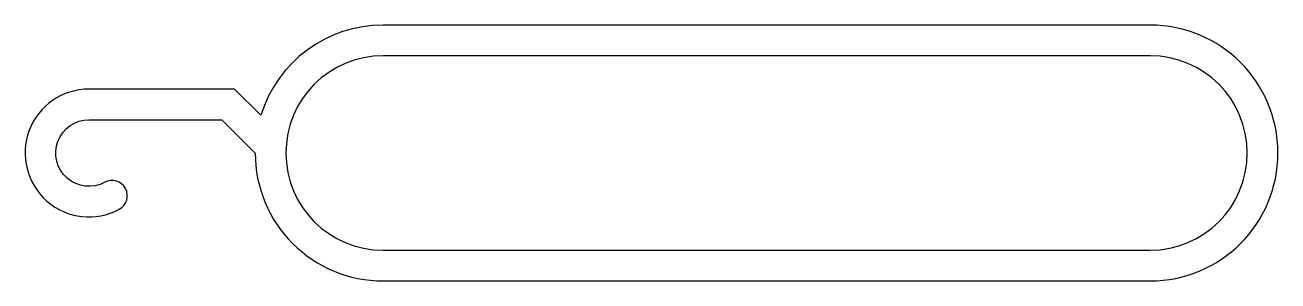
# Model space of a CAD drawing. Extents: x 227.7 to 276.7, y 252.4 to 262.4.
import ezdxf

# ---------------------------------------------------------------- set-up
doc = ezdxf.new("R2010")
doc.units = 0
doc.layers.add('ANA', color=220, linetype='CONTINUOUS')

msp = doc.modelspace()

# ---------------------------------------------------------------- linework, layer by layer
at = {"layer": 'ANA'}
for points in [[(230.157, 258.72), (235.357, 258.72), (236.657, 257.42, 0.414214), (241.657, 252.42), (271.657, 252.42, 1), (271.657, 262.42), (241.657, 262.42, 0.329009), (236.879, 258.895), (235.854, 259.92), (230.157, 259.92, 1.283097), (231.341, 255.219, 1), (230.773, 256.275, -1.283097)], [(271.657, 253.62, 1), (271.657, 261.22), (241.657, 261.22, 1), (241.657, 253.62)]]:
    msp.add_lwpolyline(points, format="xyb", close=True, dxfattribs=at)

doc.saveas('drawing.dxf')
